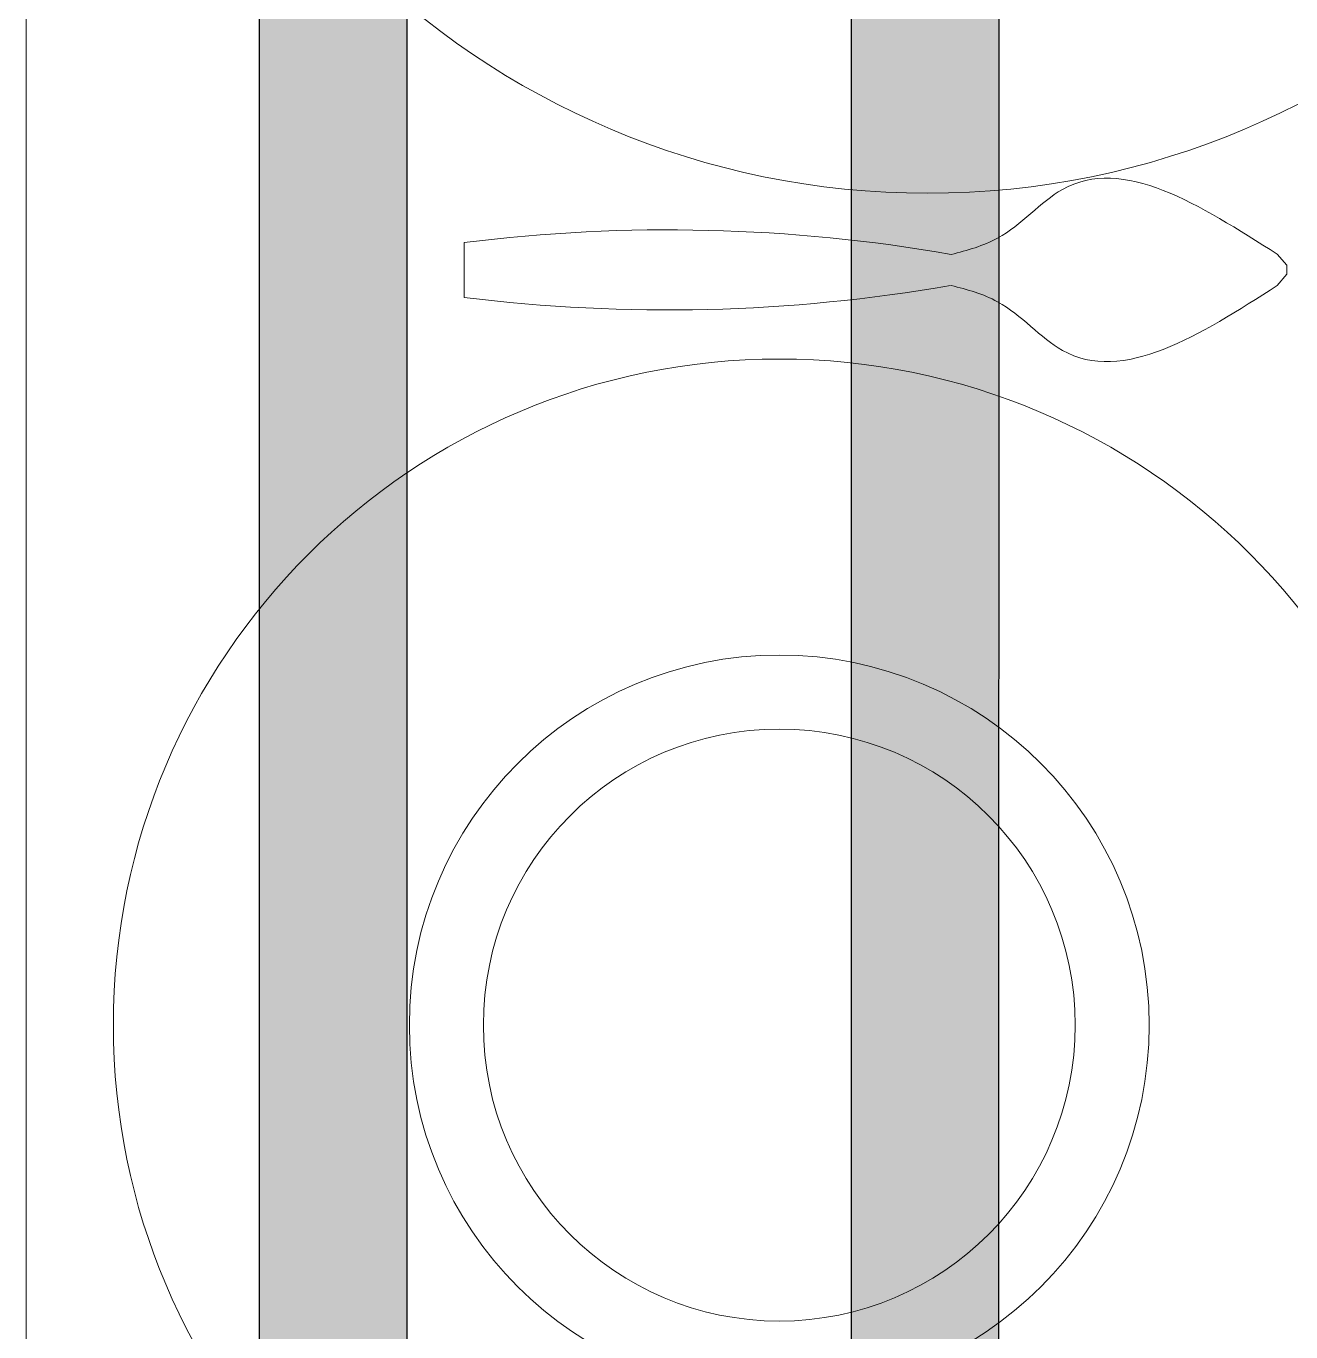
# Model space of a CAD drawing. Header units: centimetres. Extents: x 54005 to 61405, y 90310 to 94744.
# Drawn here: x 56513.5 to 56530.59, y 91813.82 to 91831.47 of the extents above; entities that cross this region are included whole.
import ezdxf

# ---------------------------------------------------------------- set-up
doc = ezdxf.new("R2010")
doc.units = ezdxf.units.CM
doc.header["$LTSCALE"] = 25
doc.linetypes.add('DASHDOT2', pattern=[0.5, 0.25, -0.125, 0, -0.125])
doc.layers.get('0').update_dxf_attribs({"lineweight": 0})
doc.layers.add('BA_axis', color=5, linetype='DASHDOT2')
doc.layers.add('OC-Mutfak_Ekipman', color=252, linetype='Continuous')

# ---------------------------------------------------------------- blocks, each defined once
blk = doc.blocks.new('salatabar')
at = {"layer": 'OC-Mutfak_Ekipman'}
h = blk.add_hatch(color=256, dxfattribs=at)
h.dxf.hatch_style = 1
h.paths.add_polyline_path([(93530.033, -81107.494, 0.414212), (93531.033, -81108.494, 0.41421), (93532.033, -81107.494), (93532.045, -80959.494, 0.414217), (93531.045, -80958.494, 0.414216), (93530.045, -80959.494)])
h.paths.add_polyline_path([(93522.033, -81107.493, 0.414217), (93523.033, -81108.493, 0.414216), (93524.033, -81107.493), (93524.045, -80959.493, 0.414212), (93523.045, -80958.493, 0.41421), (93522.045, -80959.493)])
h.paths.add_polyline_path([(93514.033, -81107.493, 0.414217), (93515.033, -81108.493, 0.41421), (93516.033, -81107.493), (93516.045, -80959.493, 0.414217), (93515.045, -80958.493, 0.41421), (93514.045, -80959.493)])
h.paths.add_polyline_path([(93508.045, -80959.492, 0.414217), (93507.045, -80958.492, 0.41421), (93506.045, -80959.492), (93506.033, -81107.492, 0.414217), (93507.033, -81108.492, 0.41421), (93508.033, -81107.492)])
h.paths.add_polyline_path([(93498.033, -81107.492, 0.414217), (93499.033, -81108.492, 0.41421), (93500.033, -81107.492), (93500.045, -80959.492, 0.414217), (93499.045, -80958.492, 0.41421), (93498.045, -80959.492)])
for p, q in [((93522.045, -80959.493), (93522.033, -81107.493)), ((93524.033, -81107.493), (93524.045, -80959.493)), ((93530.045, -80959.494), (93530.033, -81107.494)), ((93532.033, -81107.494), (93532.045, -80959.494))]:
    blk.add_line(p, q, dxfattribs=at)
blk = doc.blocks.new('by')
at = {"ltscale": 30}
blk.add_line((6378.437, 2225.538, -4.505), (6378.437, 2226.279, -4.505), dxfattribs=at)
at = {"ltscale": 30, "elevation": -4.505}
blk.add_lwpolyline([(6379.358, 2199.359), (6358.358, 2199.359, -0.414214), (6353.358, 2204.359), (6353.358, 2241.359, -0.414214), (6358.358, 2246.359), (6379.358, 2246.359, -0.414214), (6384.358, 2241.359), (6384.358, 2204.359, -0.414214)], format="xyb", close=True, dxfattribs=at)
blk.add_lwpolyline([(6367.447, 2225.696), (6367.317, 2225.842), (6367.317, 2225.967), (6367.447, 2226.119)], dxfattribs=at)
at = {"ltscale": 30}
for centre, radius in [((6374.178, 2236.112, -4.505), 9), ((6374.178, 2236.112, -4.505), 5), ((6374.178, 2236.112, -4.505), 4), ((6372.173, 2213.871, -4.505), 11)]:
    blk.add_circle(centre, radius, dxfattribs=at)
for centre, start, end in [((6375.692, 2204.226, -4.505), 82.9046, 99.9137), ((6375.68, 2247.589, -4.505), 260.0863, 277.1271)]:
    blk.add_arc(centre, 22.223, start, end, dxfattribs=at)
for points in [[(6371.854, 2226.117, -4.505), (6371.638, 2226.174, -4.505), (6371.066, 2226.324, -4.505), (6369.918, 2227.697, -4.505), (6368.494, 2226.788, -4.505), (6367.447, 2226.119, -4.505)], [(6371.854, 2225.699, -4.505), (6371.638, 2225.642, -4.505), (6371.066, 2225.491, -4.505), (6369.918, 2224.118, -4.505), (6368.494, 2225.027, -4.505), (6367.447, 2225.696, -4.505)]]:
    blk.add_open_spline(points, degree=3, knots=[0, 0, 0, 0, 0.665409, 1.758876, 4.792994, 4.792994, 4.792994, 4.792994], dxfattribs=at)

msp = doc.modelspace()

# ---------------------------------------------------------------- block references
at = {"rotation": 180}
msp.add_blockref('by', (62897.855, 94054.078, 4.505), dxfattribs=at)
at = {"layer": 'BA_axis', "linetype": 'ByBlock', "rotation": 180}
msp.add_blockref('salatabar', (150048.684, 10761.201), dxfattribs=at)

doc.saveas('drawing.dxf')
